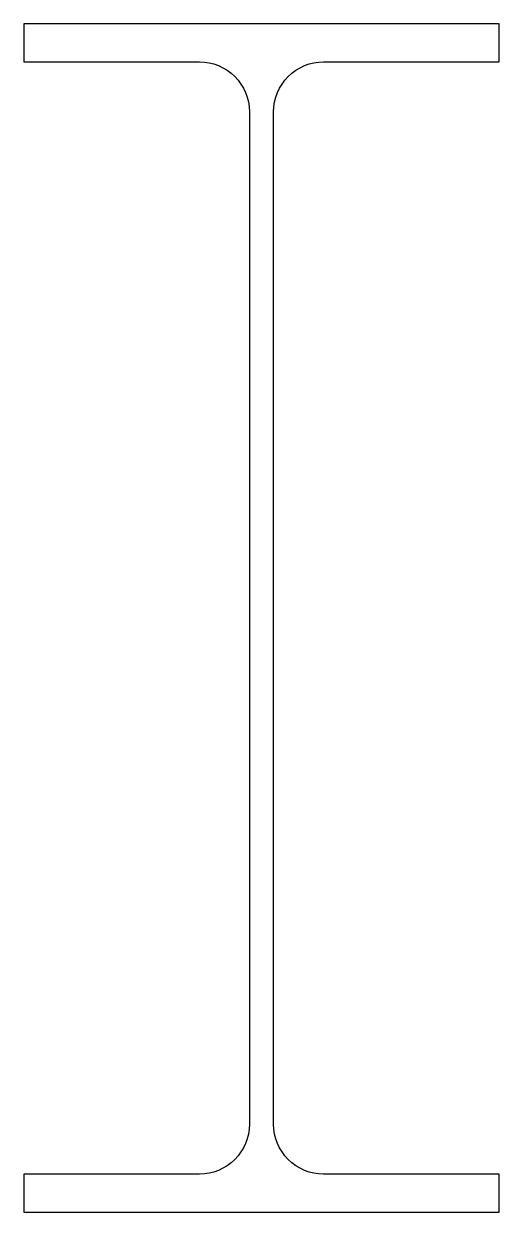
# Model space of a CAD drawing. Extents: x -100 to 100, y 0 to 500.
import ezdxf

# ---------------------------------------------------------------- set-up
doc = ezdxf.new("R2010")
doc.units = 0

msp = doc.modelspace()

# ---------------------------------------------------------------- linework, layer by layer
msp.add_lwpolyline([(-100, 0), (100, 0), (100, 16), (26.1, 16, -0.414214), (5.1, 37), (5.1, 463, -0.414214), (26.1, 484), (100, 484), (100, 500), (-100, 500), (-100, 484), (-26.1, 484, -0.414214), (-5.1, 463), (-5.1, 37, -0.414214), (-26.1, 16), (-100, 16)], format="xyb", close=True)

doc.saveas('drawing.dxf')
